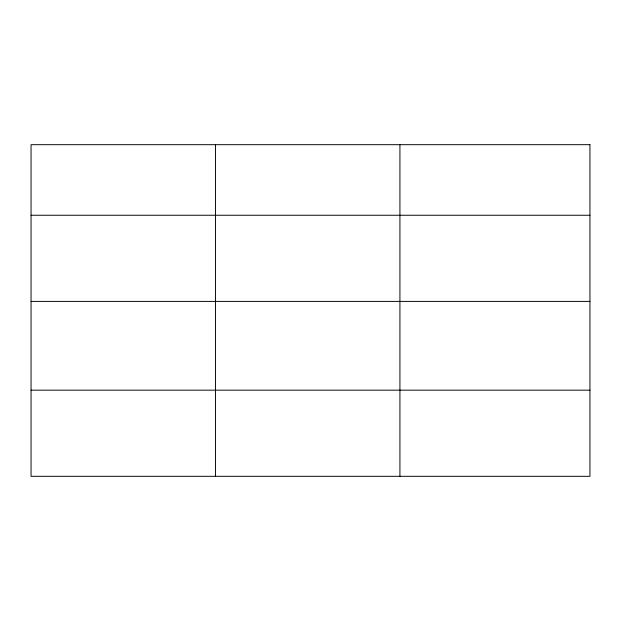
<?xml version="1.0" encoding="UTF-8"?>
<svg xmlns="http://www.w3.org/2000/svg" width="621" height="621" viewBox="0 0 621 621"><rect width="100%" height="100%" fill="white"/><g stroke="black" fill="none" stroke-linecap="round" stroke-linejoin="round"><path stroke-width="0.93" d="M31.05 215.254L589.95 215.254M31.05 301.402L589.95 301.402M31.05 390.167L589.95 390.167M399.924 144.685L399.924 476.315M215.487 144.685L215.487 476.315M589.95 144.685L31.05 144.685L31.05 476.315L589.95 476.315L589.95 144.685"/></g></svg>
